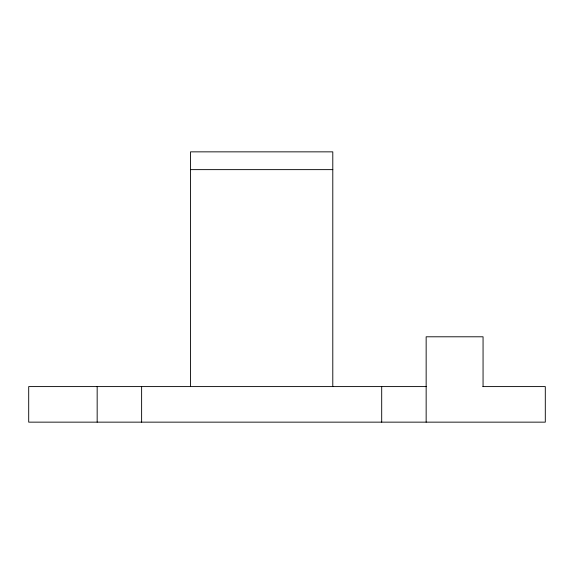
<?xml version="1.0" encoding="UTF-8"?>
<svg xmlns="http://www.w3.org/2000/svg" width="574" height="574" viewBox="0 0 574 574"><rect width="100%" height="100%" fill="white"/><g stroke="black" fill="none" stroke-linecap="round" stroke-linejoin="round"><path stroke-width="0.86" d="M190.525 169.631L332.791 169.631M426.403 386.589L28.7 386.589L28.7 422.148L545.3 422.148L545.3 386.589L482.849 386.589M483.057 386.589L483.057 336.794L426.152 336.794L426.152 422.148M381.696 386.589L381.696 422.148M332.791 386.589L332.791 151.852L190.525 151.852L190.525 386.589M141.62 386.589L141.62 422.148M97.164 386.589L97.164 422.148"/></g></svg>
